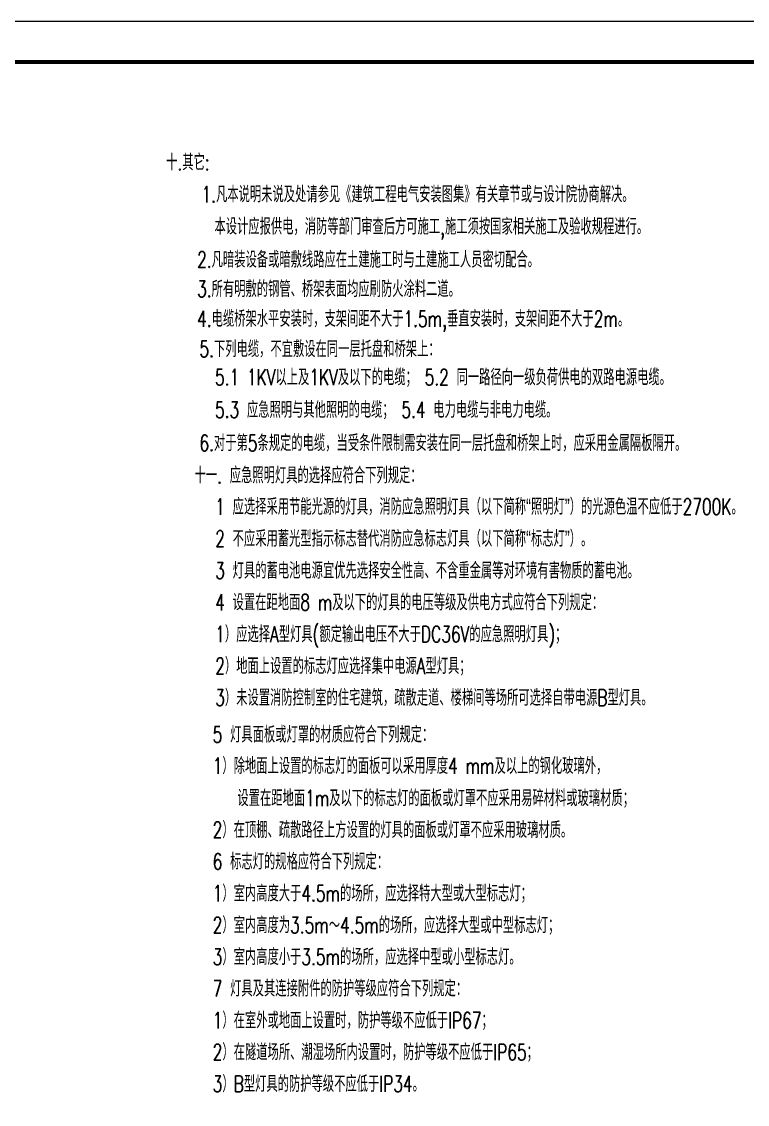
# Model space of a CAD drawing. Header units: inches. Extents: x -3272461 to -2504170, y 403793 to 1071042.
# Drawn here: x -3000102 to -2982097, y 924275 to 951131 of the extents above; entities that cross this region are included whole.
import ezdxf

# ---------------------------------------------------------------- set-up
doc = ezdxf.new("R2010")
doc.units = ezdxf.units.IN
doc.header["$LTSCALE"] = 1000
doc.header["$MEASUREMENT"] = 0
doc.layers.get('0').update_dxf_attribs({"lineweight": 18})
doc.layers.add('PUB_TITLE', color=153, linetype='Continuous', lineweight=18)
doc.styles.add('_HZTXT', font='simplex.shx', dxfattribs={"width": 0.8, "bigfont": 'hztxt.shx'})

msp = doc.modelspace()

# ---------------------------------------------------------------- linework, layer by layer
at = {"layer": 'PUB_TITLE'}
msp.add_lwpolyline([(-2970402.2, 909130.6), (-2970402.2, 951130.6), (-3029802.2, 951130.6), (-3029802.2, 909130.6)], close=True, dxfattribs=at)
msp.add_lwpolyline([(-2971402.2, 910130.6, 100, 100, 0), (-2971402.2, 950130.6, 100, 100, 0), (-3027302.2, 950130.6, 100, 100, 0), (-3027302.2, 910130.6, 100, 100, 0)], format="xyseb", close=True, dxfattribs=at)

# ---------------------------------------------------------------- texts
at = {"color": 7, "style": '_HZTXT', "width": 0.7}
for s, p in [('十.其它:', (-2996517, 947443.7)), ('1.凡本说明未说及处请参见《建筑工程电气安装图集》有关章节或与设计院协商解决。', (-2995638.9, 946647.5)), ('本设计应报供电，消防等部门审查后方可施工,施工须按国家相关施工及验收规程进行。', (-2995318.4, 945849.3)), ('2.凡暗装设备或暗敷线路应在土建施工时与土建施工人员密切配合。', (-2995747.8, 945029.5)), ('3.所有明敷的钢管、桥架表面均应刷防火涂料二道。', (-2995748.4, 944299.5)), ('4.电缆桥架水平安装时，支架间距不大于1.5m,垂直安装时，支架间距不大于2m。', (-2995748.4, 943560.4)), ('5.下列电缆，不宜敷设在同一层托盘和桥架上：', (-2995690.5, 942811)), ('6.对于第5条规定的电缆，当受条件限制需安装在同一层托盘和桥架上时，应采用金属隔板隔开。', (-2995690.5, 940478.2)), ('1）应选择A型灯具(额定输出电压不大于DC36V的应急照明灯具)；', (-2995299.2, 935736.8)), ('2）地面上设置的标志灯应选择集中电源A型灯具；', (-2995299.2, 934949.3)), ('3）未设置消防控制室的住宅建筑，疏散走道、楼梯间等场所可选择自带电源B型灯具。', (-2995299.2, 934161.8)), ('设置在距地面1m及以下的标志灯的面板或灯罩不应采用易碎材料或玻璃材质；', (-2994749.1, 931670.3)), ('2）在顶棚、疏散路径上方设置的灯具的面板或灯罩不应采用玻璃材质。', (-2995361.7, 930882.8)), ('1）室内高度大于4.5m的场所，应选择特大型或大型标志灯；', (-2995361.7, 929307.8)), ('2）室内高度为3.5m～4.5m的场所，应选择大型或中型标志灯；', (-2995361.7, 928520.3)), ('3）室内高度小于3.5m的场所，应选择中型或小型标志灯。', (-2995361.7, 927732.8)), ('1）在室外或地面上设置时，防护等级不应低于IP67；', (-2995361.7, 926157.8)), ('2）在隧道场所、潮湿场所内设置时，防护等级不应低于IP65；', (-2995361.7, 925370.3)), ('3）B型灯具的防护等级不应低于IP34。', (-2995361.7, 924582.8))]:
    msp.add_text(s, height=400, dxfattribs=at).set_placement(p)
at = {"color": 7, "char_height": 400, "attachment_point": 7, "style": '_HZTXT'}
for s, insert, width in [('{\\W0.7;5.1 1KV以上及1KV及以下的电缆； 5.2 同一路径向一级负荷供电的双路电源电缆。}', (-2995304.2, 942072), 15601.692), ('{\\W0.7;5.3 应急照明与其他照明的电缆； 5.4 电力电缆与非电力电缆。}', (-2995304.2, 941264.3), 11853.692), ('{\\W0.7;十一. 应急照明灯具的选择应符合下列规定：}', (-2995810.7, 939674.3), 8140.769), ('{\\W0.7;1 应选择采用节能光源的灯具，消防应急照明灯具（以下简称“照明灯”）的光源色温不应低于2700K。}', (-2995299.2, 938886.8), 19366.923), ('{\\W0.7;2 不应采用蓄光型指示标志替代消防应急标志灯具（以下简称“标志灯”）。}', (-2995299.2, 938099.3), 14130.615), ('{\\W0.7;3 灯具的蓄电池电源宜优先选择安全性高、不含重金属等对环境有害物质的蓄电池。}', (-2995299.2, 937311.8), 15424.692), ('{\\W0.7;4 设置在距地面8 m及以下的灯具的电压等级及供电方式应符合下列规定：}', (-2995299.2, 936524.3), 13949.769), ('{\\W0.7;5 灯具面板或灯罩的材质应符合下列规定：}', (-2995361.7, 933245.3), 7886.769), ('{\\W0.7;1）除地面上设置的标志灯的面板可以采用厚度4 mm及以上的钢化玻璃外，}', (-2995361.7, 932457.8), 13801.692), ('{\\W0.7;6 标志灯的规格应符合下列规定：}', (-2995361.7, 930095.3), 6264.769), ('{\\W0.7;7 灯具及其连接附件的防护等级应符合下列规定：}', (-2995361.7, 926945.3), 9197.769)]:
    msp.add_mtext(s, dxfattribs=dict(at, insert=insert, width=width))

doc.saveas('drawing.dxf')
